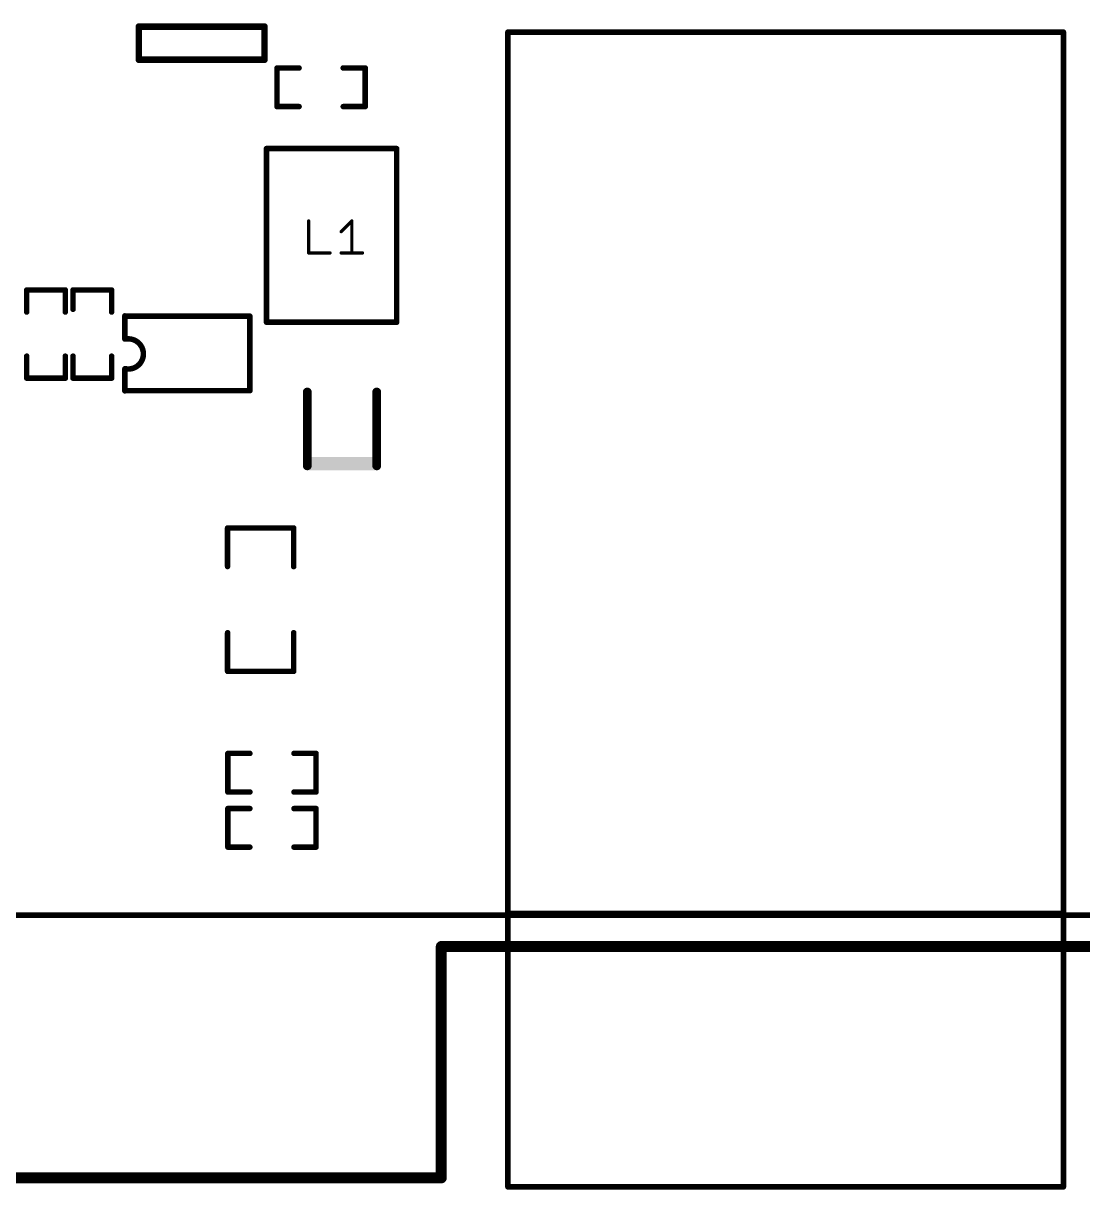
# Model space of a CAD drawing. Extents: x -33.1 to 40.1, y -20.3 to 20.1.
# Drawn here: x 2.15 to 26.55, y -20.27 to 6.59 of the extents above; entities that cross this region are included whole.
import ezdxf

# ---------------------------------------------------------------- set-up
doc = ezdxf.new("R2010")
doc.units = 0
doc.layers.add('20', color=53, linetype='CONTINUOUS')
doc.layers.add('21', color=253, linetype='CONTINUOUS')

# ---------------------------------------------------------------- blocks, each defined once
blk = doc.blocks.new('RECT')
blk.add_solid([(-0.5, -0.5), (0.5, -0.5), (-0.5, 0.5), (0.5, 0.5)])

msp = doc.modelspace()

# ---------------------------------------------------------------- linework, layer by layer
at = {"layer": '20', "const_width": 0.254}
for points in [[(28, -14.6712), (11.776, -14.6712)], [(11.776, -14.6712), (11.776, -20)], [(11.776, -20), (-33, -20)]]:
    msp.add_lwpolyline(points, dxfattribs=at)
at = {"layer": '20', "const_width": 0.127}
for points in [[(11.776, -14.6077, 1), (11.776, -14.7347)], [(11.8395, -14.6712, 1), (11.7125, -14.6712)], [(11.776, -20.0635, 1), (11.776, -19.9365)], [(11.7125, -20, 1), (11.8395, -20)]]:
    msp.add_lwpolyline(points, format="xyb", dxfattribs=at)
at = {"layer": '21'}
for points, const_width in [([(4.8069, 6.5167), (7.7025, 6.5167)], 0.1524), ([(4.8069, 5.7547), (4.8069, 6.5167)], 0.1524), ([(7.7025, 6.5167), (7.7025, 5.7547)], 0.1524), ([(13.3104, -13.9088), (13.3104, 6.3912)], 0.127), ([(13.3104, 6.3912), (26.1104, 6.3912)], 0.127), ([(26.1104, 6.3912), (26.1104, -13.9088)], 0.127), ([(7.7025, 5.7547), (4.8069, 5.7547)], 0.1524), ([(8.4995, 5.5642), (7.9915, 5.5642)], 0.127), ([(7.9915, 5.5642), (7.9915, 4.6752)], 0.127), ([(10.0235, 5.5642), (9.5155, 5.5642)], 0.127), ([(10.0235, 4.6752), (10.0235, 5.5642)], 0.127), ([(7.9915, 4.6752), (8.4995, 4.6752)], 0.127), ([(9.5155, 4.6752), (10.0235, 4.6752)], 0.127), ([(7.7472, -0.2918), (7.7472, 3.7082)], 0.127), ([(7.7472, 3.7082), (10.7472, 3.7082)], 0.127), ([(10.7472, 3.7082), (10.7472, -0.2918)], 0.127), ([(8.7204, 2.0403), (8.7204, 1.3031)], 0.0762), ([(9.4688, 1.7946), (9.7146, 2.0403)], 0.0762), ([(9.7146, 2.0403), (9.7146, 1.3031)], 0.0762), ([(8.7204, 1.3031), (9.2119, 1.3031)], 0.0762), ([(9.4688, 1.3031), (9.9603, 1.3031)], 0.0762), ([(3.1131, 0.4509), (2.2241, 0.4509)], 0.127), ([(2.2241, 0.4509), (2.2241, -0.0571)], 0.127), ([(3.1131, -0.0571), (3.1131, 0.4509)], 0.127), ([(4.1799, 0.4509), (3.2909, 0.4509)], 0.127), ([(3.2909, 0.4509), (3.2909, 0.0064)], 0.127), ([(4.1799, -0.0571), (4.1799, 0.4509)], 0.127), ([(4.4847, -0.146), (4.4847, -0.6794)], 0.127), ([(4.4985, -0.1526), (7.3665, -0.1526)], 0.127), ([(7.3665, -0.1526), (7.3665, -1.8666)], 0.127), ([(10.7472, -0.2918), (7.7472, -0.2918)], 0.127), ([(4.4847, -0.6794), (4.5101, -0.6794)], 0.127), ([(2.2241, -1.0731), (2.2241, -1.5811)], 0.127), ([(3.1131, -1.5811), (3.1131, -1.0731)], 0.127), ([(3.2909, -1.5811), (3.2909, -1.0731)], 0.127), ([(4.1799, -1.0731), (4.1799, -1.5811)], 0.127), ([(4.4847, -1.8732), (4.4847, -1.3652)], 0.127), ([(2.2241, -1.5811), (3.1131, -1.5811)], 0.127), ([(4.1799, -1.5811), (3.2909, -1.5811)], 0.127), ([(7.3665, -1.8666), (4.4985, -1.8666)], 0.127), ([(8.6885, -3.5995), (8.6885, -1.8995)], 0.2032), ([(10.2885, -1.8995), (10.2885, -3.5995)], 0.2032), ([(6.8517, -5.9198), (6.8517, -5.0308)], 0.127), ([(6.8517, -5.0308), (8.3757, -5.0308)], 0.127), ([(8.3757, -5.0308), (8.3757, -5.9198)], 0.127), ([(6.8517, -7.4438), (6.8517, -8.3328)], 0.127), ([(8.3757, -8.3328), (8.3757, -7.4438)], 0.127), ([(6.8517, -8.3328), (8.3757, -8.3328)], 0.127), ([(7.366, -10.2235), (6.858, -10.2235)], 0.127), ([(6.858, -10.2235), (6.858, -11.1125)], 0.127), ([(8.89, -10.2235), (8.382, -10.2235)], 0.127), ([(8.89, -11.1125), (8.89, -10.2235)], 0.127), ([(6.858, -11.1125), (7.366, -11.1125)], 0.127), ([(8.382, -11.1125), (8.89, -11.1125)], 0.127), ([(7.366, -11.4935), (6.858, -11.4935)], 0.127), ([(6.858, -11.4935), (6.858, -12.3825)], 0.127), ([(8.89, -11.4935), (8.382, -11.4935)], 0.127), ([(8.89, -12.3825), (8.89, -11.4935)], 0.127), ([(6.858, -12.3825), (7.366, -12.3825)], 0.127), ([(8.382, -12.3825), (8.89, -12.3825)], 0.127), ([(34.8, -13.948), (-4.278, -13.948)], 0.127), ([(13.3104, -20.2088), (13.3104, -13.9088)], 0.127), ([(26.1104, -13.9088), (13.3104, -13.9088)], 0.127), ([(26.1104, -13.9088), (26.1104, -20.2088)], 0.127), ([(26.1104, -20.2088), (13.3104, -20.2088)], 0.127)]:
    msp.add_lwpolyline(points, dxfattribs=dict(at, const_width=const_width))
for points, const_width in [([(4.8069, 6.5548, 1), (4.8069, 6.4786)], 0.0762), ([(4.845, 6.5167, 1), (4.7688, 6.5167)], 0.0762), ([(7.7406, 6.5167, 1), (7.6644, 6.5167)], 0.0762), ([(7.7025, 6.4786, 1), (7.7025, 6.5548)], 0.0762), ([(13.3104, 6.423, 1), (13.3104, 6.3595)], 0.0635), ([(13.3422, 6.3912, 1), (13.2787, 6.3912)], 0.0635), ([(26.1422, 6.3912, 1), (26.0787, 6.3912)], 0.0635), ([(26.1104, 6.3595, 1), (26.1104, 6.423)], 0.0635), ([(4.8069, 5.7928, 1), (4.8069, 5.7166)], 0.0762), ([(4.7688, 5.7547, 1), (4.845, 5.7547)], 0.0762), ([(7.6644, 5.7547, 1), (7.7406, 5.7547)], 0.0762), ([(7.7025, 5.7166, 1), (7.7025, 5.7928)], 0.0762), ([(7.9915, 5.596, 1), (7.9915, 5.5325)], 0.0635), ([(8.0233, 5.5642, 1), (7.9598, 5.5642)], 0.0635), ([(8.4995, 5.5325, 1), (8.4995, 5.596)], 0.0635), ([(9.5155, 5.596, 1), (9.5155, 5.5325)], 0.0635), ([(10.0553, 5.5642, 1), (9.9917, 5.5642)], 0.0635), ([(10.0235, 5.5325, 1), (10.0235, 5.596)], 0.0635), ([(7.9598, 4.6752, 1), (8.0233, 4.6752)], 0.0635), ([(7.9915, 4.7069, 1), (7.9915, 4.6435)], 0.0635), ([(8.4995, 4.6435, 1), (8.4995, 4.7069)], 0.0635), ([(9.5155, 4.7069, 1), (9.5155, 4.6435)], 0.0635), ([(9.9917, 4.6752, 1), (10.0553, 4.6752)], 0.0635), ([(10.0235, 4.6435, 1), (10.0235, 4.7069)], 0.0635), ([(7.7472, 3.74, 1), (7.7472, 3.6764)], 0.0635), ([(7.779, 3.7082, 1), (7.7155, 3.7082)], 0.0635), ([(10.779, 3.7082, 1), (10.7155, 3.7082)], 0.0635), ([(10.7472, 3.6764, 1), (10.7472, 3.74)], 0.0635), ([(8.7394, 2.0403, 1), (8.7013, 2.0403)], 0.0381), ([(9.7336, 2.0403, 1), (9.6955, 2.0403)], 0.0381), ([(9.728, 2.0269, 1), (9.7011, 2.0538)], 0.0381), ([(9.4553, 1.8081, 1), (9.4823, 1.7811)], 0.0381), ([(8.7013, 1.3031, 1), (8.7394, 1.3031)], 0.0381), ([(8.7204, 1.3222, 1), (8.7204, 1.2841)], 0.0381), ([(9.2119, 1.2841, 1), (9.2119, 1.3222)], 0.0381), ([(9.4688, 1.3222, 1), (9.4688, 1.2841)], 0.0381), ([(9.6955, 1.3031, 1), (9.7336, 1.3031)], 0.0381), ([(9.9603, 1.2841, 1), (9.9603, 1.3222)], 0.0381), ([(2.2559, 0.4509, 1), (2.1923, 0.4509)], 0.0635), ([(2.2241, 0.4827, 1), (2.2241, 0.4192)], 0.0635), ([(3.1449, 0.4509, 1), (3.0814, 0.4509)], 0.0635), ([(3.1131, 0.4192, 1), (3.1131, 0.4827)], 0.0635), ([(3.3227, 0.4509, 1), (3.2591, 0.4509)], 0.0635), ([(3.2909, 0.4827, 1), (3.2909, 0.4192)], 0.0635), ([(4.2116, 0.4509, 1), (4.1482, 0.4509)], 0.0635), ([(4.1799, 0.4192, 1), (4.1799, 0.4827)], 0.0635), ([(3.2591, 0.0064, 1), (3.3227, 0.0064)], 0.0635), ([(2.1923, -0.0571, 1), (2.2559, -0.0571)], 0.0635), ([(3.0814, -0.0571, 1), (3.1449, -0.0571)], 0.0635), ([(4.1482, -0.0571, 1), (4.2116, -0.0571)], 0.0635), ([(4.5164, -0.146, 1), (4.453, -0.146)], 0.0635), ([(4.4985, -0.1209, 1), (4.4985, -0.1844)], 0.0635), ([(7.3982, -0.1526, 1), (7.3348, -0.1526)], 0.0635), ([(7.3665, -0.1844, 1), (7.3665, -0.1209)], 0.0635), ([(7.7472, -0.2601, 1), (7.7472, -0.3236)], 0.0635), ([(7.7155, -0.2918, 1), (7.779, -0.2918)], 0.0635), ([(10.7155, -0.2918, 1), (10.779, -0.2918)], 0.0635), ([(10.7472, -0.3236, 1), (10.7472, -0.2601)], 0.0635), ([(4.4847, -0.6477, 1), (4.4847, -0.7111)], 0.0635), ([(4.453, -0.6794, 1), (4.5164, -0.6794)], 0.0635), ([(4.5101, -1.3652, 1.1727), (4.5101, -0.6794)], 0.127), ([(4.5051, -0.648, 1), (4.5151, -0.7108)], 0.0635), ([(4.5101, -0.7111, 1), (4.5101, -0.6477)], 0.0635), ([(2.2559, -1.0731, 1), (2.1923, -1.0731)], 0.0635), ([(3.1449, -1.0731, 1), (3.0814, -1.0731)], 0.0635), ([(3.3227, -1.0731, 1), (3.2591, -1.0731)], 0.0635), ([(4.2116, -1.0731, 1), (4.1482, -1.0731)], 0.0635), ([(4.5164, -1.3652, 1), (4.453, -1.3652)], 0.0635), ([(4.5151, -1.3338, 1), (4.5051, -1.3966)], 0.0635), ([(2.1923, -1.5811, 1), (2.2559, -1.5811)], 0.0635), ([(2.2241, -1.5494, 1), (2.2241, -1.6129)], 0.0635), ([(3.0814, -1.5811, 1), (3.1449, -1.5811)], 0.0635), ([(3.1131, -1.6129, 1), (3.1131, -1.5494)], 0.0635), ([(3.2591, -1.5811, 1), (3.3227, -1.5811)], 0.0635), ([(3.2909, -1.5494, 1), (3.2909, -1.6129)], 0.0635), ([(4.1482, -1.5811, 1), (4.2116, -1.5811)], 0.0635), ([(4.1799, -1.6129, 1), (4.1799, -1.5494)], 0.0635), ([(4.453, -1.8732, 1), (4.5164, -1.8732)], 0.0635), ([(4.4985, -1.8349, 1), (4.4985, -1.8983)], 0.0635), ([(7.3348, -1.8666, 1), (7.3982, -1.8666)], 0.0635), ([(7.3665, -1.8983, 1), (7.3665, -1.8349)], 0.0635), ([(8.7393, -1.8995, 1), (8.6377, -1.8995)], 0.1016), ([(10.3393, -1.8995, 1), (10.2377, -1.8995)], 0.1016), ([(8.6377, -3.5995, 1), (8.7393, -3.5995)], 0.1016), ([(10.2377, -3.5995, 1), (10.3393, -3.5995)], 0.1016), ([(6.8834, -5.0308, 1), (6.82, -5.0308)], 0.0635), ([(6.8517, -4.9991, 1), (6.8517, -5.0625)], 0.0635), ([(8.4075, -5.0308, 1), (8.3439, -5.0308)], 0.0635), ([(8.3757, -5.0625, 1), (8.3757, -4.9991)], 0.0635), ([(6.82, -5.9198, 1), (6.8834, -5.9198)], 0.0635), ([(8.3439, -5.9198, 1), (8.4075, -5.9198)], 0.0635), ([(6.8834, -7.4438, 1), (6.82, -7.4438)], 0.0635), ([(8.4075, -7.4438, 1), (8.3439, -7.4438)], 0.0635), ([(6.8517, -8.3011, 1), (6.8517, -8.3646)], 0.0635), ([(6.82, -8.3328, 1), (6.8834, -8.3328)], 0.0635), ([(8.3439, -8.3328, 1), (8.4075, -8.3328)], 0.0635), ([(8.3757, -8.3646, 1), (8.3757, -8.3011)], 0.0635), ([(6.858, -10.1918, 1), (6.858, -10.2553)], 0.0635), ([(6.8898, -10.2235, 1), (6.8263, -10.2235)], 0.0635), ([(7.366, -10.2553, 1), (7.366, -10.1918)], 0.0635), ([(8.382, -10.1918, 1), (8.382, -10.2553)], 0.0635), ([(8.9218, -10.2235, 1), (8.8582, -10.2235)], 0.0635), ([(8.89, -10.2553, 1), (8.89, -10.1918)], 0.0635), ([(6.858, -11.0808, 1), (6.858, -11.1443)], 0.0635), ([(6.8263, -11.1125, 1), (6.8898, -11.1125)], 0.0635), ([(7.366, -11.1443, 1), (7.366, -11.0808)], 0.0635), ([(8.382, -11.0808, 1), (8.382, -11.1443)], 0.0635), ([(8.8582, -11.1125, 1), (8.9218, -11.1125)], 0.0635), ([(8.89, -11.1443, 1), (8.89, -11.0808)], 0.0635), ([(6.858, -11.4618, 1), (6.858, -11.5253)], 0.0635), ([(6.8898, -11.4935, 1), (6.8263, -11.4935)], 0.0635), ([(7.366, -11.5253, 1), (7.366, -11.4618)], 0.0635), ([(8.382, -11.4618, 1), (8.382, -11.5253)], 0.0635), ([(8.9218, -11.4935, 1), (8.8582, -11.4935)], 0.0635), ([(8.89, -11.5253, 1), (8.89, -11.4618)], 0.0635), ([(6.858, -12.3507, 1), (6.858, -12.4143)], 0.0635), ([(6.8263, -12.3825, 1), (6.8898, -12.3825)], 0.0635), ([(7.366, -12.4143, 1), (7.366, -12.3507)], 0.0635), ([(8.382, -12.3507, 1), (8.382, -12.4143)], 0.0635), ([(8.8582, -12.3825, 1), (8.9218, -12.3825)], 0.0635), ([(8.89, -12.4143, 1), (8.89, -12.3507)], 0.0635), ([(13.3104, -13.8771, 1), (13.3104, -13.9406)], 0.0635), ([(13.3422, -13.9088, 1), (13.2787, -13.9088)], 0.0635), ([(13.2787, -13.9088, 1), (13.3422, -13.9088)], 0.0635), ([(26.1422, -13.9088, 1), (26.0787, -13.9088)], 0.0635), ([(26.0787, -13.9088, 1), (26.1422, -13.9088)], 0.0635), ([(26.1104, -13.9406, 1), (26.1104, -13.8771)], 0.0635), ([(13.3104, -20.1771, 1), (13.3104, -20.2405)], 0.0635), ([(26.1104, -20.2405, 1), (26.1104, -20.1771)], 0.0635), ([(13.2787, -20.2088, 1), (13.3422, -20.2088)], 0.0635), ([(26.0787, -20.2088, 1), (26.1422, -20.2088)], 0.0635)]:
    msp.add_lwpolyline(points, format="xyb", dxfattribs=dict(at, const_width=const_width))

# ---------------------------------------------------------------- block references
at = {"layer": '21', "xscale": 0.3, "yscale": 1.575, "rotation": 90}
msp.add_blockref('RECT', (9.476, -3.5495), dxfattribs=at)

doc.saveas('drawing.dxf')
